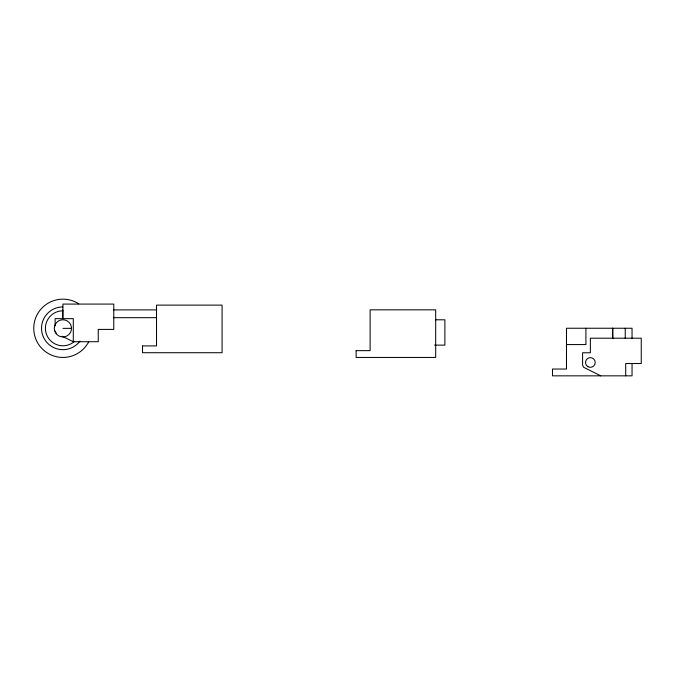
<?xml version="1.0" encoding="UTF-8"?>
<svg xmlns="http://www.w3.org/2000/svg" width="675" height="675" viewBox="0 0 675 675"><rect width="100%" height="100%" fill="white"/><g stroke="black" fill="none" stroke-linecap="round" stroke-linejoin="round"><path stroke-width="1.01" d="M625.236 338.588L625.236 328.244M113.332 309.901L156.659 309.901M113.332 317.68L156.659 317.68M435.544 319.798L444.884 319.798L444.884 345.136L434.523 345.136M62.893 328.362L71.499 328.362A8.606 8.606 0 0 1 58.59 335.812A8.606 8.606 0 0 1 58.59 320.912A8.606 8.606 0 0 1 71.499 328.362M62.134 336.26L73.305 341.719L98.238 341.719L98.238 329.408L113.78 329.408L113.78 304.079L62.893 304.079L62.893 318.651M566.485 344.571L585.908 344.571L585.908 328.244M600.775 375.84L583.647 367.293L582.592 365.108L582.592 352.772L590.363 352.772L590.363 338.2L641.25 338.2L641.25 363.53L625.708 363.53L625.708 375.84M55.122 330.986L56.177 333.172M632.045 338.588L632.045 328.244L566.485 328.244L566.485 369.039L552.487 369.039L552.487 375.84L632.045 375.84L632.045 363.42M73.305 341.719L73.305 318.651L55.122 318.651L55.122 325.848M62.758 309.901L62.758 317.68M79.979 341.137A21.372 21.372 0 0 1 43.774 337.854A21.372 21.372 0 0 1 62.893 306.931M74.486 341.39A17.482 17.482 0 0 1 46.541 334.505A17.482 17.482 0 0 1 62.893 310.812M88.695 341.845A29.143 29.143 0 0 1 48.575 353.683A29.143 29.143 0 0 1 37.952 313.225A29.143 29.143 0 0 1 78.722 303.826M142.526 345.921L142.526 352.721L222.083 352.721L222.083 305.117L156.524 305.117L156.524 345.921L142.526 345.921M356.122 350.646L356.122 357.446L435.687 357.446L435.687 309.842L370.119 309.842L370.119 350.646L356.122 350.646M612.714 328.244L612.714 338.588L612.714 328.244M587.942 366.694A4.86 4.86 0 0 0 595.223 362.483A4.86 4.86 0 0 0 587.942 358.282A4.86 4.86 0 0 0 587.942 366.694"/></g></svg>
